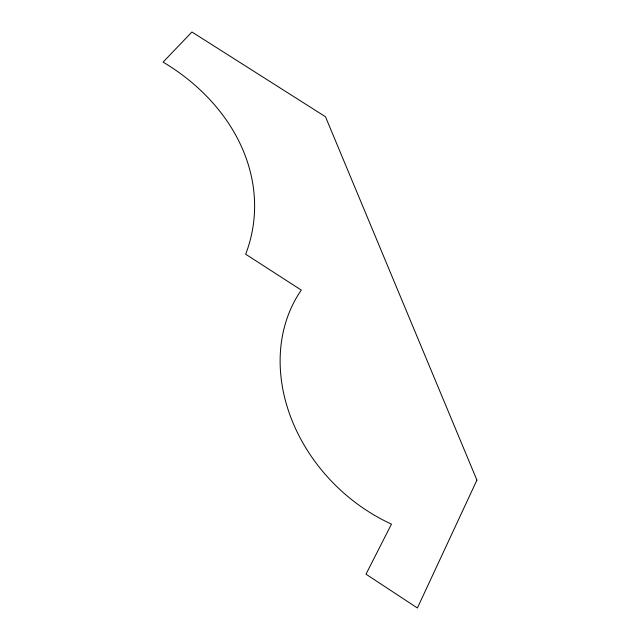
<?xml version="1.0" encoding="UTF-8"?>
<svg xmlns="http://www.w3.org/2000/svg" width="640" height="640" viewBox="0 0 640 640"><rect width="100%" height="100%" fill="white"/><g stroke="black" fill="none" stroke-linecap="round" stroke-linejoin="round"><path stroke-width="0.96" d="M476.912 480.12L417.392 608L366 574.176L391.48 524.12A164.544 135.288 43.5 0 1 301.288 290.088L245.664 254.216A206.872 166.144 9.2 0 0 163.088 62.096L191.936 32L325.48 116.744L476.912 480.12"/></g></svg>
